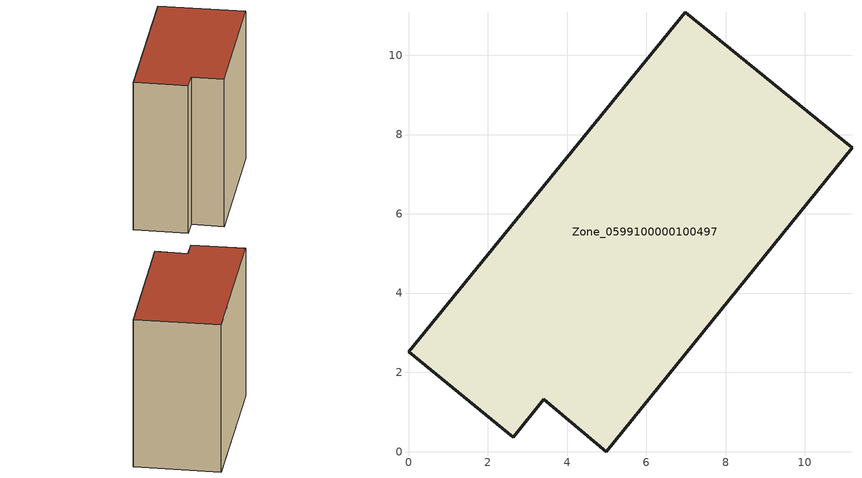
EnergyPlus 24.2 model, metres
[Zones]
Zone_0599100000100497
 floor ground (C_G): 3.41,1.32 2.64,0.36 0,2.52 6.98,11.08 11.19,7.66 4.99,0 z0
 wall outside (C_F): 6.98,11.08 0,2.52 2.64,0.36 3.41,1.32 4.99,0 11.19,7.66 6.98,11.08 z0:9.97
 roof outside (C_R): 4.99,0 11.19,7.66 6.98,11.08 0,2.52 2.64,0.36 3.41,1.32 z9.97
[BUILDING]
Pand.0599100000100497: North Axis=0; Terrain=City; Loads Convergence Tolerance Value=0.04; Temperature Convergence Tolerance Value=0.4; Solar Distribution=FullExterior; Maximum Number of Warmup Days=25; Minimum Number of Warmup Days=1
[Site:Location]
Rotterdam.The.Hague.AP_ZH_NLD Design_Conditions: Latitude=51.96; Longitude=4.45; Time Zone=1; Elevation=-4.5
[SITE:GROUNDTEMPERATURE:BUILDINGSURFACE]
18, 18, 18, 18, 18, 18, 18, 18, 18, 18, 18, 18
[MATERIAL] Thermal Absorptance=0.9; Solar Absorptance=0.7; Visible Absorptance=0.7
Name | Roughness | Thickness | Conductivity | Density | Specific Heat
G.TC.1946 | MediumSmooth | 0.15 | 1 | 540 | 1210
F.TC.1946 | Rough | 0.3 | 0.857143 | 1920 | 840
R.TC.1946 | MediumRough | 0.2 | 0.909091 | 1500 | 1000
[CONSTRUCTION]
C_G: G.TC.1946
C_F: F.TC.1946
C_R: R.TC.1946
[ZONE]
Zone_0599100000100497: Type=1; Multiplier=1; Ceiling Height=Autocalculate; Volume=Autocalculate; Floor Area=autocalculate; Part of Total Floor Area=Yes
[ZONEINFILTRATION:DESIGNFLOWRATE]
Infil_Zone_0599100000100497: Zone or ZoneList or Space or SpaceList=Zone_0599100000100497; Schedule=AlwaysOn; Design Flow Rate Calculation Method=Flow/Area; Flow Rate per Floor Area=0.003; Constant Term Coefficient=1; Temperature Term Coefficient=0; Velocity Term Coefficient=0; Velocity Squared Term Coefficient=0
[HVACTEMPLATE:ZONE:IDEALLOADSAIRSYSTEM]
Zone_0599100000100497: Maximum Heating Supply Air Temperature=50; Minimum Cooling Supply Air Temperature=13; Maximum Heating Supply Air Humidity Ratio=0.0156; Minimum Cooling Supply Air Humidity Ratio=0.0077; Heating Limit=NoLimit; Cooling Limit=NoLimit; Dehumidification Control Type=ConstantSensibleHeatRatio; Cooling Sensible Heat Ratio=0.7; Dehumidification Setpoint=60; Humidification Control Type=None; Humidification Setpoint=30; Outdoor Air Method=None; Outdoor Air Flow Rate per Person=0.00944; Outdoor Air Flow Rate per Zone Floor Area=0; Outdoor Air Flow Rate per Zone=0; Demand Controlled Ventilation Type=None; Outdoor Air Economizer Type=NoEconomizer; Heat Recovery Type=None; Sensible Heat Recovery Effectiveness=0.7; Latent Heat Recovery Effectiveness=0.65
[ZONECONTROL:THERMOSTAT]
ThermostatControl_Zone_0599100000100497: Zone or ZoneList=Zone_0599100000100497; Control Type Schedule=DualSetpointControlType; Control 1=Thermostat_Zone_0599100000100497; Temperature Difference Between Cutout And Setpoint=0
[THERMOSTATSETPOINT:DUALSETPOINT]
Thermostat_Zone_0599100000100497: Heating Setpoint Temperature Schedule=HeatingSetpoint_Zone_0599100000100497; Cooling Setpoint Temperature Schedule=CoolingSetpoint_Zone_0599100000100497
[SCHEDULE:COMPACT]
HeatingSetpoint_Zone_0599100000100497: Through: 12/31, For: AllDays, Until: 24:00, 21
CoolingSetpoint_Zone_0599100000100497: Through: 12/31, For: AllDays, Until: 24:00, 24
DualSetpointControlType: Through: 12/31, For: AllDays, Until: 24:00, 4
AlwaysOn: Through: 12/31, For: AllDays, Until: 24:00, 1
